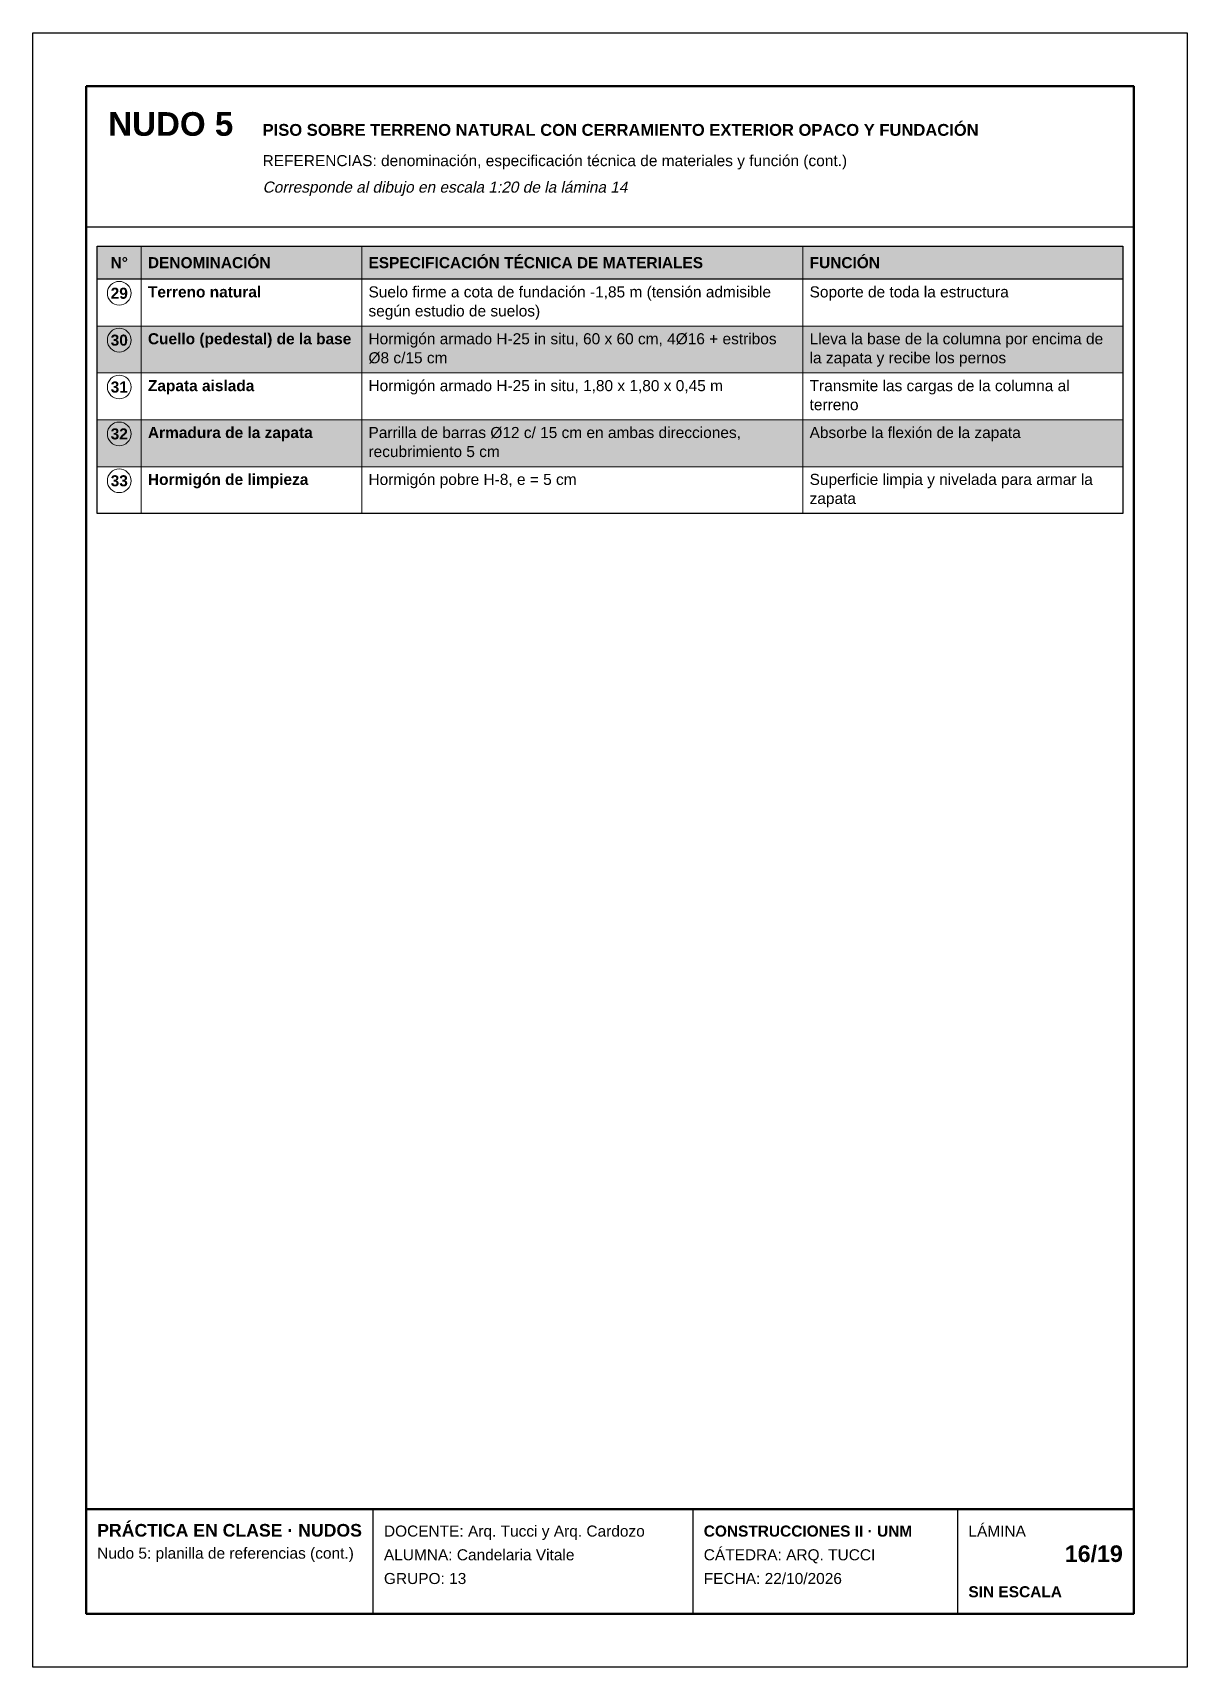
# Model space of a CAD drawing. Header units: millimetres. Extents: x 6 to 4194, y 6 to 5934.
import ezdxf
from ezdxf.enums import TextEntityAlignment as Align

# ---------------------------------------------------------------- set-up
doc = ezdxf.new("R2010")
doc.units = ezdxf.units.MM
doc.header["$LTSCALE"] = 20
for name, color, linetype in [('X-MARCO', 7, 'Continuous'), ('X-ROTULO', 7, 'Continuous'), ('X-TABLA', 7, 'Continuous'), ('X-TEXTOS', 7, 'Continuous')]:
    doc.layers.add(name, color=color, linetype=linetype)
doc.styles.add('ARIAL', font='arial.ttf')
doc.styles.add('ARIAL-B', font='arialbd.ttf')

msp = doc.modelspace()

# ---------------------------------------------------------------- hatches: boundary and pattern name
at = {"layer": 'X-TABLA', "true_color": 0xd9d9d9}
h = msp.add_hatch(color=254, dxfattribs=at)
h.dxf.hatch_style = 1
h.paths.add_polyline_path([(240, 5160), (3960, 5160), (3960, 5040), (240, 5040)])
at = {"layer": 'X-TABLA', "true_color": 0xf2f2f2}
h = msp.add_hatch(color=7, dxfattribs=at)
h.dxf.hatch_style = 1
h.paths.add_polyline_path([(240, 4870), (3960, 4870), (3960, 4700), (240, 4700)])
h = msp.add_hatch(color=7, dxfattribs=at)
h.dxf.hatch_style = 1
h.paths.add_polyline_path([(240, 4530), (3960, 4530), (3960, 4360), (240, 4360)])

# ---------------------------------------------------------------- linework, layer by layer
at = {"layer": 'X-MARCO', "lineweight": 30}
msp.add_lwpolyline([(6, 5934), (4194, 5934), (4194, 6), (6, 6)], close=True, dxfattribs=at)
at = {"layer": 'X-MARCO', "lineweight": 50}
msp.add_lwpolyline([(200, 5740), (4000, 5740), (4000, 200), (200, 200)], close=True, dxfattribs=at)
at = {"layer": 'X-ROTULO', "lineweight": 50}
msp.add_lwpolyline([(200, 580), (4000, 580), (4000, 200), (200, 200)], close=True, dxfattribs=at)
at = {"layer": 'X-ROTULO', "lineweight": 25}
for points in [[(1240, 580), (1240, 200)], [(2400, 580), (2400, 200)], [(3360, 580), (3360, 200)]]:
    msp.add_lwpolyline(points, dxfattribs=at)
at = {"layer": 'X-TABLA', "lineweight": 25}
msp.add_lwpolyline([(240, 5160), (3960, 5160), (3960, 5040), (240, 5040)], close=True, dxfattribs=at)
at = {"layer": 'X-TABLA', "lineweight": 30}
msp.add_lwpolyline([(240, 5160), (3960, 5160), (3960, 4190), (240, 4190)], close=True, dxfattribs=at)
at = {"layer": 'X-TABLA', "lineweight": 13}
for points in [[(400, 5160), (400, 4190)], [(1200, 5160), (1200, 4190)], [(2800, 5160), (2800, 4190)], [(240, 4870), (3960, 4870)], [(240, 4700), (3960, 4700)], [(240, 4530), (3960, 4530)], [(240, 4360), (3960, 4360)], [(240, 4190), (3960, 4190)]]:
    msp.add_lwpolyline(points, dxfattribs=at)
at = {"layer": 'X-TABLA', "lineweight": 18}
for centre in [(320, 4989), (320, 4819), (320, 4649), (320, 4479), (320, 4309)]:
    msp.add_circle(centre, 43, dxfattribs=at)
at = {"layer": 'X-TEXTOS', "lineweight": 25}
msp.add_lwpolyline([(200, 5230), (4000, 5230)], dxfattribs=at)

# ---------------------------------------------------------------- texts
at = {"layer": 'X-ROTULO'}
for s, height, style, p in [('PRÁCTICA EN CLASE · NUDOS', 45.824, 'ARIAL-B', (240, 480)), ('DOCENTE: Arq. Tucci y Arq. Cardozo', 40.096, 'ARIAL', (1280, 480)), ('CONSTRUCCIONES II · UNM', 40.096, 'ARIAL-B', (2440, 480)), ('LÁMINA', 40.1, 'ARIAL', (3400, 480)), ('Nudo 5: planilla de referencias (cont.)', 40.096, 'ARIAL', (240, 400)), ('ALUMNA: Candelaria Vitale', 40.096, 'ARIAL', (1280, 394)), ('CÁTEDRA: ARQ. TUCCI', 40.096, 'ARIAL', (2440, 394)), ('GRUPO: 13', 40.1, 'ARIAL', (1280, 308)), ('FECHA: 22/10/2026', 40.096, 'ARIAL', (2440, 308)), ('SIN ESCALA', 40.1, 'ARIAL-B', (3400, 260))]:
    msp.add_text(s, height=height, dxfattribs=dict(at, style=style)).set_placement(p)
at = {"layer": 'X-ROTULO', "style": 'ARIAL-B'}
msp.add_text('16/19', height=60.14, dxfattribs=at).set_placement((3960, 388), align=Align.RIGHT)
at = {"layer": 'X-TABLA', "style": 'ARIAL-B'}
for s, p in [('N°', (320, 5080)), ('29', (320, 4969)), ('30', (320, 4799)), ('31', (320, 4629)), ('32', (320, 4459)), ('33', (320, 4289))]:
    msp.add_text(s, height=40.1, dxfattribs=at).set_placement(p, align=Align.CENTER)
at = {"layer": 'X-TABLA'}
for s, height, style, p in [('DENOMINACIÓN', 40.096, 'ARIAL-B', (424, 5080)), ('ESPECIFICACIÓN TÉCNICA DE MATERIALES', 40.096, 'ARIAL-B', (1224, 5080)), ('FUNCIÓN', 40.1, 'ARIAL-B', (2824, 5080)), ('Terreno natural', 40.096, 'ARIAL-B', (424, 4974)), ('Suelo firme a cota de fundación -1,85 m (tensión admisible', 40.096, 'ARIAL', (1224, 4974)), ('Soporte de toda la estructura', 40.096, 'ARIAL', (2824, 4974)), ('según estudio de suelos)', 40.096, 'ARIAL', (1224, 4905)), ('Cuello (pedestal) de la base', 40.096, 'ARIAL-B', (424, 4804)), ('Hormigón armado H-25 in situ, 60 x 60 cm, 4Ø16 + estribos', 40.096, 'ARIAL', (1224, 4804)), ('Lleva la base de la columna por encima de', 40.096, 'ARIAL', (2824, 4804)), ('Ø8 c/15 cm', 40.1, 'ARIAL', (1224, 4735)), ('la zapata y recibe los pernos', 40.096, 'ARIAL', (2824, 4735)), ('Zapata aislada', 40.096, 'ARIAL-B', (424, 4634)), ('Hormigón armado H-25 in situ, 1,80 x 1,80 x 0,45 m', 40.096, 'ARIAL', (1224, 4634)), ('Transmite las cargas de la columna al', 40.096, 'ARIAL', (2824, 4634)), ('terreno', 40.1, 'ARIAL', (2824, 4565)), ('Armadura de la zapata', 40.096, 'ARIAL-B', (424, 4464)), ('Parrilla de barras Ø12 c/ 15 cm en ambas direcciones,', 40.096, 'ARIAL', (1224, 4464)), ('Absorbe la flexión de la zapata', 40.096, 'ARIAL', (2824, 4464)), ('recubrimiento 5 cm', 40.096, 'ARIAL', (1224, 4395)), ('Hormigón de limpieza', 40.096, 'ARIAL-B', (424, 4294)), ('Hormigón pobre H-8, e = 5 cm', 40.096, 'ARIAL', (1224, 4294)), ('Superficie limpia y nivelada para armar la', 40.096, 'ARIAL', (2824, 4294)), ('zapata', 40.1, 'ARIAL', (2824, 4225))]:
    msp.add_text(s, height=height, dxfattribs=dict(at, style=style)).set_placement(p)
at = {"layer": 'X-TEXTOS'}
for s, height, style, p in [('NUDO 5', 85.92, 'ARIAL-B', (280, 5560)), ('PISO SOBRE TERRENO NATURAL CON CERRAMIENTO EXTERIOR OPACO Y FUNDACIÓN', 42.96, 'ARIAL-B', (840, 5560)), ('REFERENCIAS: denominación, especificación técnica de materiales y función (cont.)', 40.096, 'ARIAL', (840, 5450))]:
    msp.add_text(s, height=height, dxfattribs=dict(at, style=style)).set_placement(p)
at = {"layer": 'X-TEXTOS', "style": 'ARIAL', "oblique": 12}
msp.add_text('Corresponde al dibujo en escala 1:20 de la lámina 14', height=40.096, dxfattribs=at).set_placement((840, 5354))

doc.saveas('drawing.dxf')
